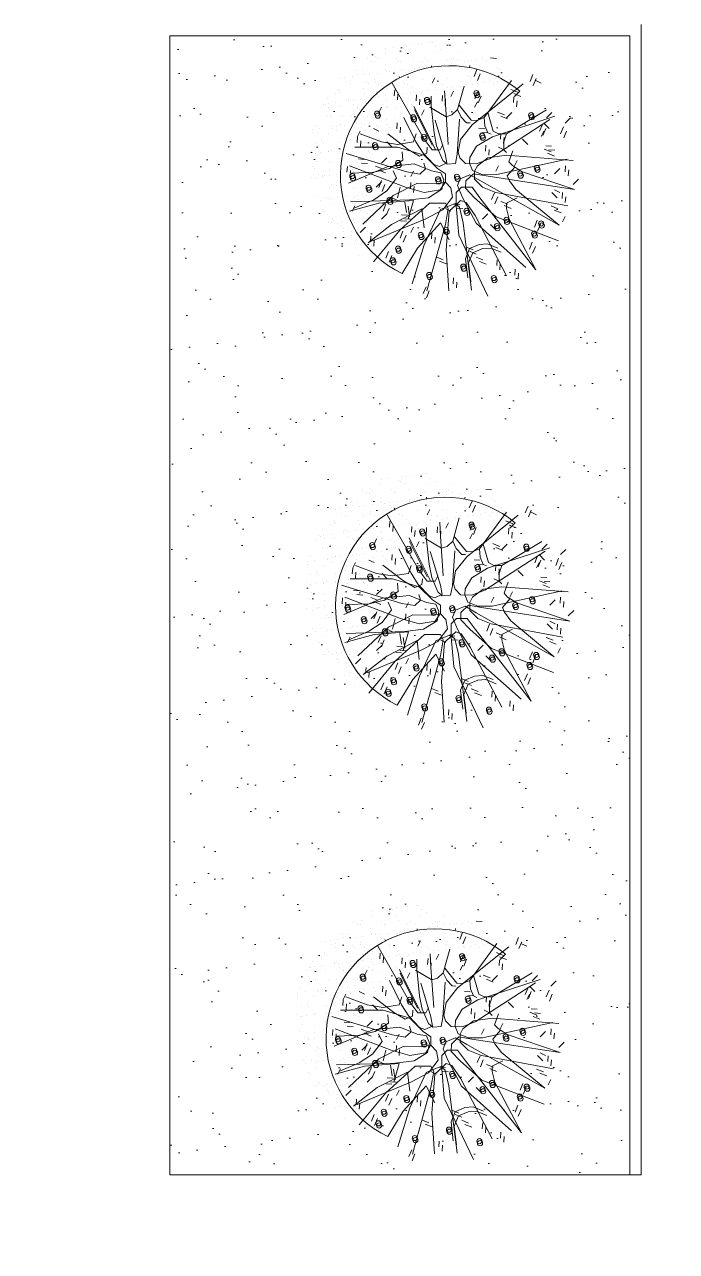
# Model space of a CAD drawing. Header units: millimetres. Extents: x -401 to 2889, y -234 to 146.
# Drawn here: x 123.47 to 129.14, y -20.16 to -9.49 of the extents above; entities that cross this region are included whole.
import ezdxf

# ---------------------------------------------------------------- set-up
doc = ezdxf.new("R2010")
doc.units = ezdxf.units.MM
doc.header["$LTSCALE"] = 3
doc.header["$MEASUREMENT"] = 0
doc.linetypes.add('AXES2', pattern=[1.125, 0.75, -0.125, 0.125, -0.125])
doc.layers.get('0').update_dxf_attribs({"color": 3, "lineweight": 9})
for name, color, linetype, lineweight in [('HATCH', 253, 'Continuous', 0), ('hatch 2', 251, 'Continuous', 0), ('WALKWAY', 42, 'Continuous', 13)]:
    doc.layers.add(name, color=color, linetype=linetype, lineweight=lineweight)
doc.layers.add('SCHEMATIC', color=7, linetype='Continuous')

# ---------------------------------------------------------------- blocks, each defined once
blk = doc.blocks.new('A$C13B16592')
at = {"layer": 'SCHEMATIC', "color": 251, "lineweight": 0}
for p, q in [((1.161, 3.874), (1.161, 3.874)), ((1.277, 3.889), (1.277, 3.889)), ((1.432, 3.862), (1.432, 3.862)), ((1.458, 3.838), (1.458, 3.838)), ((1.472, 3.915), (1.472, 3.915)), ((1.484, 3.894), (1.484, 3.894)), ((1.546, 3.925), (1.546, 3.925)), ((1.663, 3.94), (1.663, 3.94)), ((1.714, 3.941), (1.714, 3.941)), ((1.858, 3.965), (1.858, 3.965)), ((1.889, 3.964), (1.889, 3.964)), ((1.917, 3.813), (1.917, 3.813)), ((1.931, 3.895), (1.931, 3.895)), ((2.014, 3.85), (2.014, 3.85)), ((2.283, 3.811), (2.283, 3.811)), ((0.876, 3.712), (0.876, 3.712)), ((0.936, 3.673), (0.936, 3.673)), ((0.982, 3.662), (0.982, 3.662)), ((1.001, 3.737), (1.001, 3.737)), ((1.028, 3.712), (1.028, 3.712)), ((1.155, 3.794), (1.155, 3.794)), ((1.322, 3.713), (1.322, 3.713)), ((1.357, 3.667), (1.357, 3.667)), ((1.382, 3.674), (1.382, 3.674)), ((1.542, 3.808), (1.542, 3.808)), ((1.583, 3.724), (1.583, 3.724)), ((1.723, 3.665), (1.723, 3.665)), ((1.768, 3.714), (1.768, 3.714)), ((1.829, 3.675), (1.829, 3.675)), ((2.064, 3.622), (2.064, 3.622)), ((2.11, 3.679), (2.11, 3.679)), ((2.156, 3.719), (2.156, 3.719)), ((2.181, 3.637), (2.181, 3.637)), ((2.183, 3.695), (2.183, 3.695)), ((2.215, 3.714), (2.215, 3.714)), ((2.275, 3.676), (2.275, 3.676)), ((2.375, 3.663), (2.375, 3.663)), ((2.45, 3.672), (2.45, 3.672)), ((2.486, 3.684), (2.486, 3.684)), ((2.567, 3.688), (2.567, 3.688)), ((2.661, 3.715), (2.661, 3.715)), ((2.721, 3.677), (2.721, 3.677)), ((0.638, 3.434), (0.638, 3.434)), ((0.708, 3.534), (0.708, 3.534)), ((0.721, 3.472), (0.721, 3.472)), ((0.797, 3.52), (0.797, 3.52)), ((0.833, 3.459), (0.833, 3.459)), ((0.907, 3.469), (0.907, 3.469)), ((1.024, 3.485), (1.024, 3.485)), ((1.152, 3.598), (1.152, 3.598)), ((1.154, 3.535), (1.154, 3.535)), ((1.164, 3.518), (1.164, 3.518)), ((1.218, 3.51), (1.218, 3.51)), ((1.293, 3.52), (1.293, 3.52)), ((1.295, 3.468), (1.295, 3.468)), ((1.321, 3.443), (1.321, 3.443)), ((1.409, 3.535), (1.409, 3.535)), ((1.551, 3.532), (1.551, 3.532)), ((1.6, 3.536), (1.6, 3.536)), ((1.604, 3.561), (1.604, 3.561)), ((1.679, 3.571), (1.679, 3.571)), ((1.726, 3.593), (1.726, 3.593)), ((1.752, 3.569), (1.752, 3.569)), ((1.795, 3.586), (1.795, 3.586)), ((1.99, 3.612), (1.99, 3.612)), ((2.679, 3.549), (2.679, 3.549)), ((2.881, 3.576), (2.881, 3.576)), ((2.907, 3.552), (2.907, 3.552)), ((2.939, 3.538), (2.939, 3.538)), ((3.032, 3.437), (3.032, 3.437)), ((0.431, 3.239), (0.431, 3.239)), ((0.447, 3.409), (0.447, 3.409)), ((0.521, 3.419), (0.521, 3.419)), ((0.545, 3.352), (0.545, 3.352)), ((0.604, 3.372), (0.604, 3.372)), ((0.606, 3.314), (0.606, 3.314)), ((0.806, 3.244), (0.806, 3.244)), ((0.864, 3.342), (0.864, 3.342)), ((0.891, 3.318), (0.891, 3.318)), ((0.991, 3.386), (0.991, 3.386)), ((0.992, 3.353), (0.992, 3.353)), ((1.052, 3.315), (1.052, 3.315)), ((3.084, 3.385), (3.084, 3.385)), ((0.246, 3.097), (0.246, 3.097)), ((0.377, 3.174), (0.377, 3.174)), ((0.433, 3.216), (0.433, 3.216)), ((0.46, 3.192), (0.46, 3.192)), ((0.579, 3.055), (0.579, 3.055)), ((0.584, 3.078), (0.584, 3.078)), ((0.613, 3.096), (0.613, 3.096)), ((0.654, 3.065), (0.654, 3.065)), ((0.77, 3.08), (0.77, 3.08)), ((0.823, 3.175), (0.823, 3.175)), ((1.015, 3.203), (1.015, 3.203)), ((0.154, 2.952), (0.154, 2.952)), ((0.193, 3.004), (0.193, 3.004)), ((0.215, 2.993), (0.215, 2.993)), ((0.268, 3.014), (0.268, 3.014)), ((0.275, 2.954), (0.275, 2.954)), ((0.384, 3.029), (0.384, 3.029)), ((0.44, 2.963), (0.44, 2.963)), ((0.661, 2.993), (0.661, 2.993)), ((0.721, 2.955), (0.721, 2.955)), ((0.727, 2.947), (0.727, 2.947)), ((0.753, 2.923), (0.753, 2.923)), ((0.815, 2.968), (0.815, 2.968)), ((0.062, 2.673), (0.062, 2.673)), ((0.255, 2.821), (0.255, 2.821)), ((0.296, 2.821), (0.296, 2.821)), ((0.323, 2.797), (0.323, 2.797)), ((0.447, 2.683), (0.447, 2.683)), ((0.449, 2.687), (0.449, 2.687)), ((0.493, 2.816), (0.493, 2.816)), ((0.516, 2.676), (0.516, 2.676)), ((0.622, 2.82), (0.622, 2.82)), ((0.014, 2.61), (0.014, 2.61)), ((0.017, 2.557), (0.017, 2.557)), ((0.131, 2.625), (0.131, 2.625)), ((0.264, 2.545), (0.264, 2.545)), ((0.325, 2.651), (0.325, 2.651)), ((0.331, 2.634), (0.331, 2.634)), ((0.391, 2.595), (0.391, 2.595)), ((0.4, 2.661), (0.4, 2.661)), ((0.071, 2.397), (0.071, 2.397)), ((0.159, 2.426), (0.159, 2.426)), ((0.162, 2.456), (0.162, 2.456)), ((0.186, 2.402), (0.186, 2.402)), ((0.31, 2.288), (0.31, 2.288)), ((0.457, 2.297), (0.457, 2.297)), ((0.458, 2.411), (0.458, 2.411)), ((0, 2.274), (0, 2.274)), ((0.06, 2.236), (0.06, 2.236)), ((0.072, 2.246), (0.072, 2.246)), ((0.08, 2.121), (0.08, 2.121)), ((0.146, 2.256), (0.146, 2.256)), ((0.263, 2.271), (0.263, 2.271)), ((0.273, 2.269), (0.273, 2.269)), ((0.278, 2.097), (0.278, 2.097)), ((0.446, 2.275), (0.446, 2.275)), ((0.453, 2.157), (0.453, 2.157)), ((0.467, 2.135), (0.467, 2.135)), ((0.022, 2.031), (0.022, 2.031)), ((0.049, 2.007), (0.049, 2.007)), ((0.116, 1.915), (0.116, 1.915)), ((0.282, 1.993), (0.282, 1.993)), ((0.395, 1.918), (0.395, 1.918)), ((0.009, 1.867), (0.009, 1.867)), ((0.089, 1.845), (0.089, 1.845)), ((0.173, 1.893), (0.173, 1.893)), ((0.176, 1.877), (0.176, 1.877)), ((0.204, 1.893), (0.204, 1.893)), ((0.278, 1.902), (0.278, 1.902)), ((0.291, 1.717), (0.291, 1.717)), ((0.316, 1.762), (0.316, 1.762)), ((0.342, 1.738), (0.342, 1.738)), ((0.394, 1.738), (0.394, 1.738)), ((0.098, 1.569), (0.098, 1.569)), ((0.231, 1.557), (0.231, 1.557)), ((0.336, 1.539), (0.336, 1.539)), ((0.411, 1.549), (0.411, 1.549)), ((0.467, 1.624), (0.467, 1.624)), ((0.141, 1.513), (0.141, 1.513)), ((0.179, 1.367), (0.179, 1.367)), ((0.205, 1.343), (0.205, 1.343)), ((0.292, 1.518), (0.292, 1.518)), ((0.3, 1.441), (0.3, 1.441)), ((0.509, 1.379), (0.509, 1.379)), ((0.273, 1.16), (0.273, 1.16)), ((0.309, 1.165), (0.309, 1.165)), ((0.33, 1.229), (0.33, 1.229)), ((0.347, 1.198), (0.347, 1.198)), ((0.408, 1.159), (0.408, 1.159)), ((0.468, 1.185), (0.468, 1.185)), ((0.494, 1.306), (0.494, 1.306)), ((0.543, 1.195), (0.543, 1.195)), ((0.473, 1.098), (0.473, 1.098)), ((0.499, 1.074), (0.499, 1.074)), ((0.503, 1.03), (0.503, 1.03)), ((0.624, 0.96), (0.624, 0.96)), ((0.625, 1.021), (0.625, 1.021)), ((0.6, 0.832), (0.6, 0.832)), ((0.675, 0.842), (0.675, 0.842)), ((0.685, 0.887), (0.685, 0.887)), ((0.766, 0.829), (0.766, 0.829)), ((0.791, 0.857), (0.791, 0.857)), ((0.793, 0.805), (0.793, 0.805)), ((0.741, 0.662), (0.741, 0.662)), ((0.887, 0.759), (0.887, 0.759)), ((0.917, 0.691), (0.917, 0.691)), ((1.06, 0.56), (1.06, 0.56)), ((1.086, 0.536), (1.086, 0.536)), ((1.118, 0.529), (1.118, 0.529))]:
    blk.add_line(p, q, dxfattribs=at)
at = {"layer": 'SCHEMATIC', "color": 96, "lineweight": 0}
blk.add_line((2.787, 3.721), (2.877, 3.714), dxfattribs=at)
at = {"layer": 'SCHEMATIC', "color": 40, "lineweight": 0}
for p, q in [((1.365, 3.433), (1.375, 3.413)), ((1.868, 3.6), (1.868, 3.577)), ((2.466, 3.604), (2.458, 3.573)), ((2.531, 3.434), (2.574, 3.541)), ((2.581, 3.37), (2.625, 3.476)), ((3.4, 3.358), (3.443, 3.464)), ((2.376, 3.283), (2.275, 2.919)), ((3.292, 3.322), (2.498, 2.683)), ((3.109, 3.371), (2.689, 2.799)), ((3.45, 3.294), (3.493, 3.4)), ((1.27, 3.176), (1.27, 3.176)), ((1.291, 3.135), (1.297, 3.225)), ((1.341, 3.071), (1.347, 3.161)), ((1.632, 3.057), (1.638, 3.148)), ((1.682, 2.993), (1.688, 3.084)), ((1.864, 3.129), (1.863, 2.981)), ((2.032, 3.049), (2.038, 3.14)), ((2.082, 2.985), (2.088, 3.075)), ((2.544, 3.087), (2.587, 3.194)), ((2.594, 3.023), (2.638, 3.13)), ((3.206, 3.189), (3.1, 3.232)), ((3.141, 3.029), (3.147, 3.12)), ((3.257, 3.125), (3.15, 3.168)), ((3.191, 2.965), (3.197, 3.056)), ((1.596, 2.968), (1.654, 2.849)), ((1.604, 2.914), (1.877, 2.367)), ((1.845, 2.96), (2.099, 2.809)), ((1.863, 2.981), (1.908, 2.559)), ((2.186, 2.836), (2.275, 2.919)), ((2.275, 2.919), (2.329, 2.803)), ((2.301, 2.988), (2.486, 2.757)), ((2.894, 2.882), (3.001, 2.838)), ((1.329, 2.622), (1.335, 2.713)), ((1.438, 2.799), (1.628, 2.42)), ((1.654, 2.849), (1.927, 2.303)), ((2.083, 2.235), (1.925, 2.757)), ((2.099, 2.809), (2.186, 2.836)), ((2.268, 2.226), (2.304, 2.77)), ((2.498, 2.683), (2.319, 2.458)), ((2.329, 2.803), (2.413, 2.714)), ((2.413, 2.714), (2.47, 2.713)), ((2.486, 2.757), (2.576, 2.751)), ((2.576, 2.751), (2.689, 2.799)), ((2.689, 2.799), (2.698, 2.67)), ((2.698, 2.67), (2.745, 2.558)), ((2.771, 2.158), (3.707, 2.764)), ((3.782, 2.816), (2.814, 2.499)), ((2.945, 2.818), (3.051, 2.774)), ((3.548, 2.583), (3.592, 2.69)), ((0.714, 2.409), (0.72, 2.499)), ((1.19, 2.545), (1.508, 2.301)), ((1.38, 2.558), (1.386, 2.649)), ((1.908, 2.559), (1.949, 2.356)), ((2.814, 2.499), (2.568, 2.351)), ((2.695, 2.622), (2.604, 2.628)), ((2.745, 2.558), (2.655, 2.564)), ((2.745, 2.558), (2.798, 2.536)), ((2.939, 2.46), (2.945, 2.551)), ((2.989, 2.396), (2.995, 2.487)), ((3.598, 2.519), (3.642, 2.626)), ((3.873, 2.543), (3.917, 2.65)), ((3.924, 2.479), (3.967, 2.586)), ((0.741, 2.414), (0.741, 2.414)), ((0.765, 2.345), (0.771, 2.435)), ((2.319, 2.458), (2.285, 2.258)), ((2.568, 2.351), (2.465, 2.176)), ((2.708, 2.275), (2.714, 2.366)), ((2.759, 2.211), (2.765, 2.302)), ((3.62, 2.305), (3.727, 2.262)), ((3.733, 2.353), (3.642, 2.359)), ((3.783, 2.288), (3.693, 2.294)), ((0.545, 2.238), (1.485, 1.953)), ((2.043, 2.132), (2.112, 2.072)), ((2.108, 2.091), (2.083, 2.235)), ((2.24, 2.082), (2.268, 2.226)), ((2.285, 2.258), (2.311, 2.171)), ((2.311, 2.171), (2.395, 2.083)), ((2.465, 2.176), (2.459, 2.086)), ((2.567, 2.078), (2.771, 2.158)), ((2.884, 1.911), (3.974, 2.148)), ((3.132, 2.28), (3.07, 2.11)), ((3.07, 2.11), (3.126, 2.051)), ((3.671, 2.241), (3.777, 2.198)), ((0.556, 1.946), (0.562, 2.037)), ((0.784, 2.088), (0.875, 2.082)), ((1.106, 2), (0.999, 2.044)), ((1.325, 1.854), (1.271, 1.971)), ((1.991, 2.037), (2.108, 2.091)), ((2.059, 1.827), (2.012, 1.94)), ((2.112, 2.072), (2.24, 2.082)), ((2.465, 1.909), (2.315, 1.846)), ((2.395, 2.083), (2.567, 2.078)), ((2.519, 1.924), (2.401, 1.812)), ((2.459, 2.086), (2.506, 1.973)), ((2.64, 1.807), (2.465, 1.909)), ((2.506, 1.973), (2.665, 1.908)), ((2.719, 1.89), (2.519, 1.924)), ((2.665, 1.908), (2.884, 1.911)), ((3.165, 2.026), (3.046, 1.889)), ((3.126, 2.051), (3.267, 1.961)), ((3.267, 1.961), (4.092, 1.679)), ((3.943, 1.956), (3.949, 2.047)), ((3.993, 1.892), (4, 1.983)), ((0.622, 1.878), (0.622, 1.878)), ((1.653, 1.776), (1.274, 1.585)), ((1.541, 1.698), (1.547, 1.789)), ((1.94, 1.768), (1.653, 1.776)), ((3.046, 1.889), (3.078, 1.814))]:
    blk.add_line(p, q, dxfattribs=at)
at = {"layer": 'SCHEMATIC', "color": 76, "lineweight": 0}
for p, q in [((1.877, 3.455), (1.877, 3.455)), ((1.926, 3.537), (1.926, 3.537)), ((2.046, 3.536), (2.046, 3.536)), ((2.292, 3.535), (2.292, 3.535)), ((2.307, 3.581), (2.307, 3.581)), ((2.45, 3.45), (2.45, 3.45)), ((2.493, 3.537), (2.493, 3.537)), ((1.173, 3.242), (1.173, 3.242)), ((1.257, 3.329), (1.754, 2.461)), ((1.366, 3.39), (1.366, 3.39)), ((1.438, 3.354), (1.438, 3.354)), ((1.446, 3.329), (1.446, 3.329)), ((1.498, 3.315), (1.498, 3.315)), ((1.56, 3.256), (1.56, 3.256)), ((1.732, 3.389), (1.732, 3.389)), ((1.878, 3.329), (1.919, 3.412)), ((1.884, 3.355), (1.884, 3.355)), ((1.935, 3.261), (1.935, 3.261)), ((1.944, 3.316), (1.944, 3.316)), ((2.019, 3.324), (2.019, 3.324)), ((2.046, 3.3), (2.046, 3.3)), ((2.119, 3.403), (2.119, 3.403)), ((2.122, 3.258), (2.122, 3.258)), ((2.196, 3.268), (2.196, 3.268)), ((2.313, 3.283), (2.313, 3.283)), ((2.33, 3.356), (2.33, 3.356)), ((2.391, 3.317), (2.391, 3.317)), ((2.477, 3.426), (2.477, 3.426)), ((2.495, 3.407), (2.495, 3.407)), ((2.508, 3.309), (2.508, 3.309)), ((2.582, 3.319), (2.582, 3.319)), ((2.601, 3.312), (2.601, 3.312)), ((2.699, 3.334), (2.699, 3.334)), ((2.777, 3.356), (2.777, 3.356)), ((2.837, 3.318), (2.837, 3.318)), ((2.861, 3.406), (2.861, 3.406)), ((2.893, 3.36), (2.893, 3.36)), ((2.968, 3.37), (2.968, 3.37)), ((3.063, 3.278), (3.063, 3.278)), ((3.49, 3.37), (3.573, 3.329)), ((0.965, 3.106), (0.965, 3.106)), ((1, 3.11), (1, 3.11)), ((1.039, 3.116), (1.039, 3.116)), ((1.156, 3.131), (1.156, 3.131)), ((1.158, 3.073), (1.158, 3.073)), ((1.184, 3.048), (1.184, 3.048)), ((1.35, 3.157), (1.35, 3.157)), ((1.375, 3.114), (1.375, 3.114)), ((1.425, 3.166), (1.425, 3.166)), ((1.541, 3.182), (1.541, 3.182)), ((1.589, 3.198), (1.589, 3.198)), ((1.615, 3.174), (1.615, 3.174)), ((1.716, 3.177), (1.716, 3.177)), ((1.736, 3.207), (1.736, 3.207)), ((1.741, 3.113), (1.741, 3.113)), ((1.811, 3.217), (1.811, 3.217)), ((1.927, 3.233), (1.927, 3.233)), ((2.071, 3.213), (2.084, 2.998)), ((2.167, 3.122), (2.208, 3.205)), ((3.16, 3.122), (3.242, 3.205)), ((1.051, 2.874), (1.092, 2.957)), ((1.107, 2.994), (1.107, 2.994)), ((1.168, 2.956), (1.168, 2.956)), ((1.182, 2.966), (1.182, 2.966)), ((1.309, 2.934), (1.309, 2.934)), ((1.554, 2.995), (1.554, 2.995)), ((1.569, 2.98), (1.569, 2.98)), ((1.712, 2.833), (1.754, 2.915)), ((2.084, 2.998), (2.126, 2.378)), ((2.539, 2.957), (2.581, 3.039)), ((2.746, 2.874), (2.829, 2.585)), ((3.656, 2.915), (3.035, 2.543)), ((3.035, 2.791), (3.118, 2.874)), ((3.656, 2.791), (3.738, 2.874)), ((0.711, 2.701), (0.711, 2.701)), ((0.786, 2.711), (0.786, 2.711)), ((0.824, 2.692), (0.824, 2.692)), ((0.878, 2.808), (0.878, 2.808)), ((0.902, 2.727), (0.902, 2.727)), ((0.939, 2.816), (0.939, 2.816)), ((1.009, 2.833), (1.009, 2.833)), ((1.021, 2.678), (1.021, 2.678)), ((1.097, 2.752), (1.097, 2.752)), ((1.171, 2.762), (1.171, 2.762)), ((1.191, 2.69), (1.191, 2.69)), ((1.288, 2.777), (1.288, 2.777)), ((1.384, 2.838), (1.384, 2.838)), ((1.385, 2.817), (1.385, 2.817)), ((3.697, 2.626), (3.614, 2.709)), ((3.945, 2.709), (4.028, 2.791)), ((0.59, 2.552), (0.59, 2.552)), ((0.616, 2.528), (0.616, 2.528)), ((0.631, 2.543), (0.631, 2.543)), ((0.72, 2.502), (0.761, 2.585)), ((0.761, 2.543), (1.092, 2.419)), ((0.777, 2.635), (0.777, 2.635)), ((0.837, 2.596), (0.837, 2.596)), ((0.968, 2.626), (1.051, 2.585)), ((1.018, 2.557), (1.018, 2.557)), ((1.047, 2.654), (1.047, 2.654)), ((1.172, 2.539), (1.172, 2.539)), ((1.223, 2.635), (1.223, 2.635)), ((1.588, 2.419), (1.63, 2.543)), ((2.829, 2.585), (2.911, 2.543)), ((2.911, 2.543), (3.035, 2.543)), ((3.035, 2.543), (2.994, 2.419)), ((3.573, 2.502), (3.614, 2.585)), ((0.532, 2.307), (0.532, 2.307)), ((0.608, 2.457), (0.608, 2.457)), ((0.649, 2.322), (0.649, 2.322)), ((1.34, 2.336), (0.679, 2.336)), ((0.833, 2.416), (0.833, 2.416)), ((0.843, 2.348), (0.843, 2.348)), ((0.918, 2.358), (0.918, 2.358)), ((1.034, 2.373), (1.034, 2.373)), ((1.055, 2.458), (1.055, 2.458)), ((1.092, 2.419), (1.34, 2.378)), ((1.257, 2.336), (1.175, 2.419)), ((1.34, 2.378), (1.588, 2.419)), ((1.754, 2.212), (1.34, 2.336)), ((1.508, 2.301), (1.683, 2.198)), ((1.754, 2.461), (1.878, 2.295)), ((1.796, 2.245), (1.802, 2.336)), ((1.878, 2.295), (2.002, 2.295)), ((2.002, 2.295), (2.043, 2.378)), ((2.994, 2.295), (2.911, 2.336)), ((2.994, 2.419), (2.994, 2.295)), ((2.994, 2.295), (3.035, 2.254)), ((3.284, 2.461), (3.366, 2.378)), ((0.479, 2.133), (0.479, 2.133)), ((0.507, 2.237), (0.507, 2.237)), ((0.64, 2.267), (0.64, 2.267)), ((0.724, 2.098), (0.724, 2.098)), ((0.842, 2.139), (0.842, 2.139)), ((0.884, 2.283), (0.884, 2.283)), ((0.892, 2.276), (0.892, 2.276)), ((0.91, 2.259), (0.91, 2.259)), ((0.953, 2.237), (0.953, 2.237)), ((1.027, 2.281), (1.027, 2.281)), ((1.092, 2.088), (1.175, 2.171)), ((1.215, 2.005), (1.424, 2.137)), ((1.424, 2.137), (1.415, 2.265)), ((1.96, 2.006), (1.754, 2.212)), ((2.746, 2.171), (2.581, 2.047)), ((3.035, 2.212), (2.746, 2.171)), ((4.069, 2.13), (3.035, 2.212)), ((3.16, 2.047), (3.201, 2.13)), ((0.562, 1.916), (0.562, 1.916)), ((1.181, 2.032), (0.581, 1.78)), ((0.59, 1.943), (0.59, 1.943)), ((0.596, 2.047), (1.464, 1.716)), ((0.604, 2.019), (0.604, 2.019)), ((0.628, 1.935), (0.975, 1.948)), ((0.649, 1.991), (0.649, 1.991)), ((0.664, 1.953), (0.664, 1.953)), ((0.781, 1.969), (0.781, 1.969)), ((0.975, 1.948), (1.215, 2.005)), ((1.156, 1.936), (1.05, 1.98)), ((1.602, 2.076), (1.181, 2.032)), ((1.485, 1.953), (1.685, 1.919)), ((1.547, 1.882), (1.588, 1.964)), ((1.868, 1.967), (1.602, 2.076)), ((1.685, 1.919), (1.774, 2.002)), ((1.774, 2.002), (1.748, 2.089)), ((2.012, 1.94), (1.868, 1.967)), ((2.084, 1.923), (1.96, 2.006)), ((2.084, 1.799), (2.084, 1.923)), ((2.581, 2.047), (2.539, 1.964)), ((2.539, 1.964), (2.539, 1.84)), ((2.87, 1.964), (2.911, 2.047)), ((3.78, 1.923), (3.862, 2.006)), ((0.476, 1.859), (0.476, 1.859)), ((0.658, 1.715), (0.658, 1.715)), ((0.747, 1.888), (0.747, 1.888)), ((0.773, 1.864), (0.773, 1.864)), ((0.84, 1.739), (0.84, 1.739)), ((0.851, 1.863), (0.851, 1.863)), ((0.898, 1.75), (0.898, 1.75)), ((1.009, 1.716), (1.092, 1.799)), ((1.176, 1.657), (1.325, 1.854)), ((1.34, 1.551), (1.382, 1.716)), ((1.464, 1.716), (1.754, 1.634)), ((2.002, 1.675), (2.084, 1.799)), ((2.333, 1.716), (2.25, 1.634)), ((2.498, 1.716), (2.333, 1.716)), ((2.622, 1.551), (2.498, 1.716)), ((2.539, 1.84), (2.663, 1.716)), ((2.663, 1.716), (2.87, 1.634)), ((4.069, 1.758), (4.152, 1.84)), ((0.485, 1.582), (0.485, 1.582)), ((0.527, 1.564), (0.527, 1.564)), ((0.678, 1.557), (0.678, 1.557)), ((0.722, 1.59), (0.722, 1.59)), ((0.796, 1.6), (0.796, 1.6)), ((1.274, 1.585), (0.802, 1.139)), ((0.86, 1.587), (0.86, 1.587)), ((0.971, 1.519), (1.176, 1.657)), ((1.257, 1.551), (1.34, 1.51)), ((1.754, 1.634), (2.002, 1.675)), ((2.25, 1.634), (2.25, 1.427)), ((3.49, 0.434), (2.622, 1.551)), ((2.87, 1.634), (3.986, 1.427)), ((3.201, 1.551), (3.035, 1.468)), ((3.738, 1.634), (3.821, 1.551)), ((3.862, 1.634), (3.78, 1.675)), ((3.897, 1.54), (3.903, 1.631)), ((3.947, 1.476), (3.954, 1.567)), ((1.051, 1.468), (0.596, 1.344)), ((0.61, 1.493), (0.61, 1.493)), ((0.616, 1.487), (1.529, 1.517)), ((0.636, 1.469), (0.636, 1.469)), ((0.637, 1.344), (0.679, 1.427)), ((0.667, 1.439), (0.667, 1.439)), ((0.738, 1.519), (0.738, 1.519)), ((0.761, 1.355), (0.761, 1.355)), ((1.588, 1.51), (1.051, 1.468)), ((1.719, 1.377), (1.248, 1.135)), ((1.836, 1.468), (1.382, 1.055)), ((1.479, 1.32), (1.454, 1.485)), ((1.506, 1.22), (1.588, 1.51)), ((1.754, 1.083), (1.719, 1.377)), ((2.002, 1.468), (1.836, 1.468)), ((2.084, 1.468), (2.002, 1.468)), ((2.126, 1.385), (2.084, 1.468)), ((2.084, 1.137), (2.126, 1.385)), ((2.084, 1.385), (2.167, 1.344)), ((2.25, 1.427), (2.291, 0.972)), ((3.035, 1.468), (3.035, 1.385)), ((3.035, 1.385), (3.077, 1.22)), ((3.725, 1.424), (3.832, 1.381)), ((3.776, 1.36), (3.882, 1.317)), ((0.659, 1.211), (0.659, 1.211)), ((0.676, 1.163), (0.676, 1.163)), ((0.793, 1.199), (0.793, 1.199)), ((0.854, 1.236), (0.854, 1.236)), ((0.854, 1.16), (0.854, 1.16)), ((0.869, 1.311), (0.869, 1.311)), ((0.903, 1.224), (0.903, 1.224)), ((0.928, 1.246), (0.928, 1.246)), ((0.93, 1.2), (0.93, 1.2)), ((0.938, 0.876), (1.781, 1.226)), ((1.092, 1.22), (1.175, 1.303)), ((2.663, 1.22), (2.746, 1.303)), ((3.077, 1.22), (3.49, 0.434)), ((3.467, 1.096), (3.51, 1.202)), ((3.904, 1.179), (3.945, 1.261)), ((0.761, 1.013), (0.844, 1.096)), ((0.878, 1.035), (0.878, 1.035)), ((1.248, 1.135), (0.883, 0.85)), ((1.382, 1.055), (0.968, 0.559)), ((1.547, 1.013), (1.588, 1.096)), ((1.795, 0.104), (2.084, 1.137)), ((2.291, 0.972), (2.746, 0.021)), ((2.787, 1.137), (2.87, 1.055)), ((3.517, 1.032), (3.561, 1.138)), ((0.909, 0.84), (0.909, 0.84)), ((0.97, 0.801), (0.97, 0.801)), ((0.986, 0.883), (0.986, 0.883)), ((1.653, 0.77), (1.412, 0.375)), ((1.755, 0.822), (1.569, 0.215)), ((3.44, 0.691), (3.483, 0.797)), ((1.081, 0.625), (1.081, 0.625)), ((1.193, 0.539), (1.193, 0.539)), ((1.263, 0.481), (1.263, 0.481))]:
    blk.add_line(p, q, dxfattribs=at)
at = {"layer": 'SCHEMATIC', "color": 44, "lineweight": 0}
for p, q in [((1.628, 2.42), (1.738, 2.245)), ((1.949, 2.356), (2.043, 2.132)), ((0.734, 2.153), (0.824, 2.146)), ((1.683, 2.198), (1.796, 2.245)), ((1.738, 2.245), (1.906, 2.068)), ((0.606, 1.882), (0.612, 1.972)), ((1.906, 2.068), (1.991, 2.037)), ((1.05, 1.713), (1.094, 1.819)), ((1.1, 1.648), (1.144, 1.755)), ((1.591, 1.634), (1.597, 1.724)), ((0.651, 1.384), (0.971, 1.519)), ((1.116, 1.344), (1.16, 1.45)), ((1.167, 1.28), (1.21, 1.386)), ((1.529, 1.256), (1.504, 1.421)), ((1.388, 1.194), (1.478, 1.187)), ((1.404, 1.288), (1.495, 1.282)), ((1.454, 1.224), (1.545, 1.218)), ((0.921, 0.866), (0.927, 0.956)), ((1.38, 0.926), (1.423, 1.032)), ((1.43, 0.862), (1.474, 0.968)), ((0.971, 0.801), (0.977, 0.892)), ((1.159, 0.613), (1.202, 0.719)), ((1.209, 0.549), (1.253, 0.655)), ((1.741, 0.064), (1.784, 0.171))]:
    blk.add_line(p, q, dxfattribs=at)
at = {"layer": 'SCHEMATIC', "color": 71, "lineweight": 0}
for p, q in [((2.084, 1.793), (1.94, 1.768)), ((2.031, 1.683), (2.059, 1.827)), ((2.168, 1.704), (2.084, 1.793)), ((2.315, 1.846), (2.272, 1.74)), ((2.272, 1.74), (2.35, 1.553)), ((2.401, 1.812), (2.398, 1.698)), ((3.851, 1.125), (2.64, 1.807)), ((4.092, 1.679), (2.719, 1.89)), ((3.078, 1.814), (3.178, 1.68)), ((1.529, 1.517), (1.822, 1.552)), ((1.822, 1.552), (2.031, 1.683)), ((2.043, 1.363), (2.193, 1.56)), ((2.193, 1.56), (2.168, 1.704)), ((2.35, 1.553), (2.56, 1.156)), ((2.398, 1.698), (2.537, 1.55)), ((2.537, 1.55), (2.874, 1.253)), ((2.803, 1.523), (2.847, 1.629)), ((2.854, 1.458), (2.897, 1.565)), ((3.178, 1.68), (3.851, 1.125)), ((2.01, 1.369), (1.755, 0.822)), ((1.781, 1.226), (2.043, 1.363)), ((2.16, 1.432), (2.01, 1.369)), ((2.144, 1.343), (2.099, 0.741)), ((2.262, 1.454), (2.144, 1.343)), ((2.235, 1.463), (2.16, 1.432)), ((2.216, 1.453), (2.307, 1.446)), ((2.304, 1.404), (2.235, 1.463)), ((2.321, 1.51), (2.262, 1.454)), ((2.267, 1.388), (2.357, 1.382)), ((2.361, 1.164), (2.304, 1.404)), ((2.407, 1.479), (2.321, 1.51)), ((2.545, 1.274), (2.407, 1.479)), ((2.947, 1.495), (3.054, 1.451)), ((2.998, 1.431), (3.104, 1.387)), ((2.009, 1.162), (1.653, 0.77)), ((2.145, 0.9), (2.009, 1.162)), ((2.491, 0.117), (2.361, 1.164)), ((3.036, 0.341), (2.545, 1.274)), ((2.56, 1.156), (3.334, 0.467)), ((2.874, 1.253), (3.84, 0.881)), ((1.87, 0.911), (1.876, 1.002)), ((1.921, 0.847), (1.927, 0.938)), ((2.461, 0.762), (2.396, 0.603)), ((2.408, 0.784), (2.514, 0.741)), ((2.611, 0.825), (2.461, 0.762)), ((2.739, 0.835), (2.611, 0.825)), ((2.79, 0.771), (2.662, 0.761)), ((2.899, 0.77), (2.739, 0.835)), ((2.949, 0.705), (2.79, 0.771)), ((3.389, 0.755), (3.433, 0.861)), ((2.049, 0.59), (1.943, 0.633)), ((2.099, 0.741), (2.138, 0.107)), ((2.396, 0.603), (2.431, 0.309)), ((2.512, 0.698), (2.446, 0.539)), ((2.459, 0.72), (2.565, 0.677)), ((2.662, 0.761), (2.512, 0.698)), ((2.668, 0.585), (2.562, 0.628)), ((2.881, 0.498), (2.887, 0.588)), ((2.1, 0.526), (1.993, 0.569)), ((2.446, 0.539), (2.481, 0.245)), ((2.718, 0.521), (2.612, 0.564)), ((2.931, 0.434), (2.937, 0.524)), ((3.162, 0.351), (3.168, 0.442)), ((2.206, 0.215), (2.212, 0.306)), ((2.257, 0.151), (2.263, 0.242)), ((3.213, 0.287), (3.219, 0.378)), ((1.791, 0), (1.835, 0.106))]:
    blk.add_line(p, q, dxfattribs=at)
at = {"layer": 'SCHEMATIC', "color": 251, "lineweight": 0}
blk.add_arc((2.152, 1.903), 1.698, 50.0542, 244.1755, dxfattribs=at)
at = {"layer": 'SCHEMATIC', "color": 40, "lineweight": 0}
for centre, start, end in [((1.799, 3.07), 22.7398, 202.7398), ((1.799, 3.07), 202.7398, 22.7398), ((2.566, 3.176), 22.7398, 202.7398), ((2.566, 3.176), 202.7398, 22.7398), ((1.023, 2.858), 22.7398, 202.7398), ((1.023, 2.858), 202.7398, 22.7398), ((3.415, 2.833), 22.7398, 202.7398), ((1.586, 2.8), 22.7398, 202.7398), ((1.586, 2.8), 202.7398, 22.7398), ((3.415, 2.833), 202.7398, 22.7398), ((1.75, 2.499), 22.7398, 202.7398), ((1.75, 2.499), 202.7398, 22.7398), ((2.656, 2.515), 22.7398, 202.7398), ((2.656, 2.515), 202.7398, 22.7398), ((0.99, 2.368), 22.7398, 202.7398), ((0.99, 2.368), 202.7398, 22.7398), ((1.35, 2.091), 22.7398, 202.7398), ((1.35, 2.091), 202.7398, 22.7398), ((0.639, 1.887), 22.7398, 202.7398), ((2.264, 1.878), 22.7398, 202.7398), ((3.244, 1.927), 22.7398, 202.7398), ((3.244, 1.927), 202.7398, 22.7398), ((3.505, 2.017), 22.7398, 202.7398), ((3.505, 2.017), 202.7398, 22.7398), ((0.639, 1.887), 202.7398, 22.7398), ((0.892, 1.707), 22.7398, 202.7398), ((0.892, 1.707), 202.7398, 22.7398), ((1.97, 1.838), 22.7398, 202.7398), ((1.97, 1.838), 202.7398, 22.7398), ((2.264, 1.878), 202.7398, 22.7398), ((1.219, 1.519), 22.7398, 202.7398), ((1.219, 1.519), 202.7398, 22.7398), ((2.411, 1.348), 22.7398, 202.7398), ((2.411, 1.348), 202.7398, 22.7398), ((2.885, 1.111), 22.7398, 202.7398), ((3.032, 1.209), 22.7398, 202.7398), ((3.032, 1.209), 202.7398, 22.7398), ((3.57, 1.152), 22.7398, 202.7398), ((3.57, 1.152), 202.7398, 22.7398), ((1.701, 0.973), 22.7398, 202.7398), ((1.701, 0.973), 202.7398, 22.7398), ((2.093, 1.054), 22.7398, 202.7398), ((2.093, 1.054), 202.7398, 22.7398), ((2.885, 1.111), 202.7398, 22.7398), ((3.464, 0.997), 22.7398, 202.7398), ((3.464, 0.997), 202.7398, 22.7398), ((1.35, 0.761), 22.7398, 202.7398), ((1.35, 0.761), 202.7398, 22.7398), ((1.268, 0.581), 22.7398, 202.7398), ((1.268, 0.581), 202.7398, 22.7398), ((1.831, 0.353), 22.7398, 202.7398), ((2.362, 0.483), 22.7398, 202.7398), ((2.362, 0.483), 202.7398, 22.7398), ((1.831, 0.353), 202.7398, 22.7398), ((2.836, 0.304), 22.7398, 202.7398), ((2.836, 0.304), 202.7398, 22.7398)]:
    blk.add_arc(centre, 0.0396, start, end, dxfattribs=at)
at = {"layer": 'SCHEMATIC', "color": 76, "lineweight": 0}
for centre, start, end in [((1.81, 3.038), 0, 180), ((2.577, 3.144), 0, 180), ((2.577, 3.144), 180, 0), ((1.034, 2.826), 0, 180), ((1.81, 3.038), 180, 0), ((1.034, 2.826), 180, 0), ((1.597, 2.769), 0, 180), ((1.597, 2.769), 180, 0), ((3.426, 2.801), 0, 180), ((3.426, 2.801), 180, 0), ((1.761, 2.467), 0, 180), ((2.667, 2.483), 0, 180), ((2.667, 2.483), 180, 0), ((1.001, 2.336), 0, 180), ((1.001, 2.336), 180, 0), ((1.761, 2.467), 180, 0), ((1.361, 2.059), 0, 180), ((1.361, 2.059), 180, 0), ((3.255, 1.895), 0, 180), ((3.516, 1.985), 0, 180), ((3.516, 1.985), 180, 0), ((0.65, 1.855), 0, 180), ((0.65, 1.855), 180, 0), ((0.903, 1.675), 0, 180), ((1.981, 1.806), 0, 180), ((1.981, 1.806), 180, 0), ((2.275, 1.846), 0, 180), ((2.275, 1.846), 180, 0), ((3.255, 1.895), 180, 0), ((0.903, 1.675), 180, 0), ((1.23, 1.487), 0, 180), ((1.23, 1.487), 180, 0), ((2.422, 1.316), 0, 180), ((2.422, 1.316), 180, 0), ((3.042, 1.177), 0, 180), ((3.042, 1.177), 180, 0), ((3.581, 1.12), 0, 180), ((1.712, 0.941), 0, 180), ((2.104, 1.022), 0, 180), ((2.104, 1.022), 180, 0), ((2.895, 1.079), 0, 180), ((2.895, 1.079), 180, 0), ((3.475, 0.965), 0, 180), ((3.475, 0.965), 180, 0), ((3.581, 1.12), 180, 0), ((1.361, 0.729), 0, 180), ((1.712, 0.941), 180, 0), ((1.279, 0.549), 0, 180), ((1.361, 0.729), 180, 0), ((1.279, 0.549), 180, 0), ((2.373, 0.451), 0, 180), ((2.373, 0.451), 180, 0), ((1.842, 0.321), 0, 180), ((1.842, 0.321), 180, 0), ((2.846, 0.272), 0, 180), ((2.846, 0.272), 180, 0)]:
    blk.add_arc(centre, 0.0403, start, end, dxfattribs=at)

msp = doc.modelspace()

# ---------------------------------------------------------------- hatches: boundary and pattern name
at = {"layer": 'hatch 2', "true_color": 0x136734}
h = msp.add_hatch(dxfattribs=at)
h.set_pattern_fill('AR-SAND', color=116, scale=0.3)
h.paths.add_polyline_path([(124.734, -19.49), (128.734, -19.49), (128.734, -9.59), (124.734, -9.59)])
h.paths.add_polyline_path([(127.71, -13.8), (127.687, -13.818), (127.724, -13.834), (127.737, -13.821, 0.00909)], flags=16)
h.paths.add_polyline_path([(126.912, -13.912, 1.065642), (126.957, -13.915, 0.198081), (126.95, -13.899, -0.651074)], flags=16)
h.paths.add_polyline_path([(127.882, -15.049), (127.875, -15.054, -0.105717), (127.883, -15.06, 0.117667)], flags=16)
h.paths.add_polyline_path([(126.885, -14.853), (126.884, -14.845), (126.773, -14.902), (126.764, -14.932), (126.795, -14.934)], flags=16)
h.paths.add_polyline_path([(126.632, -14.784), (126.611, -14.786, -0.137461), (126.599, -14.787), (126.588, -14.788, 0.872511)], flags=16)
h.paths.add_polyline_path([(126.615, -14.746), (126.634, -14.728), (126.766, -14.662), (126.741, -14.655), (126.635, -14.615), (126.58, -14.688), (126.465, -14.765), (126.435, -14.778), (126.583, -14.773, -0.715021)], flags=16)
h.paths.add_polyline_path([(126.83, -14.039, -0.122065), (126.831, -14.05, -0.198081), (126.838, -14.066, -0.390177), (126.817, -14.088), (126.883, -14.203, -0.555152), (126.921, -14.207), (126.819, -13.984), (126.921, -14.207, -0.138991), (126.923, -14.219, -0.198081), (126.929, -14.235, -0.297629), (126.916, -14.255), (126.972, -14.331), (127.027, -14.331), (127.012, -14.297), (126.989, -14.183), (126.966, -13.966), (127.095, -14.042), (127.088, -13.931), (127.088, -13.93), (127.088, -13.937), (127.095, -14.042), (127.096, -14.043), (127.145, -14.028), (127.195, -13.981), (127.206, -13.939), (127.313, -14.072), (127.364, -14.075), (127.427, -14.049), (127.458, -14.006), (127.505, -14.169), (127.551, -14.192), (127.573, -14.192), (127.679, -14.157), (127.829, -14.067, -0.306907), (127.817, -14.045, -1.190636), (127.854, -14.021, -0.122065), (127.856, -14.032, -0.198081), (127.862, -14.047, -0.571744), (127.829, -14.067), (127.621, -14.192), (127.598, -14.261), (127.598, -14.331), (127.594, -14.329), (127.49, -14.396), (127.621, -14.377), (128.126, -14.418), (127.895, -14.468, -0.156564), (127.904, -14.478, -0.122065), (127.906, -14.488, -0.198081), (127.912, -14.504, -1.065642), (127.867, -14.502, -0.346623), (127.865, -14.474), (127.728, -14.504), (127.75, -14.518), (128.213, -14.676), (127.639, -14.588), (127.644, -14.6), (127.701, -14.676), (128.077, -14.986), (127.682, -14.763), (127.621, -14.794), (127.621, -14.84), (127.644, -14.933), (127.875, -15.373), (127.494, -14.883), (127.342, -14.748), (127.264, -14.665), (127.264, -14.655), (127.227, -14.655), (127.207, -14.675), (127.237, -14.747), (127.257, -14.783), (127.269, -14.788), (127.346, -14.903), (127.497, -15.19), (127.483, -15.184), (127.411, -15.19), (127.328, -15.225), (127.288, -15.323), (127.278, -15.242), (127.263, -15.278), (127.272, -15.361, -1.131039), (127.227, -15.361, -1.374357), (127.266, -15.343), (127.263, -15.278), (127.278, -15.242), (127.275, -15.22), (127.204, -15.072), (127.18, -14.809), (127.122, -14.864), (127.11, -15.012, -0.186561), (127.115, -15.028, -0.198081), (127.121, -15.044, -0.316648), (127.107, -15.065), (127.105, -15.079), (127.099, -15.066, -0.446869), (127.077, -15.041, -0.302778), (127.073, -15.016), (127.046, -14.965), (126.937, -15.086), (127.047, -14.849), (127.078, -14.836), (127.149, -14.743), (127.135, -14.662), (127.088, -14.612), (127.086, -14.613), (127.064, -14.645), (127.07, -14.615), (127.048, -14.619, -0.754903), (127.008, -14.602, -1.190636), (127.045, -14.578, -0.122065), (127.046, -14.589, -0.198081), (127.053, -14.605, -0.172206), (127.048, -14.619), (127.07, -14.615), (127.074, -14.593), (127.048, -14.53), (126.967, -14.514), (126.916, -14.493), (126.865, -14.542), (126.753, -14.522), (126.62, -14.482), (126.602, -14.493), (126.475, -14.523), (126.294, -14.598, -0.577468), (126.263, -14.575, -0.639835), (126.278, -14.537), (126.273, -14.533), (126.467, -14.525), (126.475, -14.523), (126.582, -14.478), (126.634, -14.473), (126.658, -14.458, -1.09898), (126.697, -14.437, -0.122065), (126.699, -14.447, -0.22246), (126.705, -14.465), (126.818, -14.453), (126.967, -14.514), (127.048, -14.53), (127.074, -14.593), (127.07, -14.615), (127.086, -14.613), (127.088, -14.609), (127.088, -14.539), (127.019, -14.493), (126.903, -14.377), (126.891, -14.374), (126.864, -14.385), (126.795, -14.345), (126.671, -14.308), (126.504, -14.308, -1.071463), (126.459, -14.305, -1.190636), (126.496, -14.281, -0.122065), (126.498, -14.292, -0.195258), (126.504, -14.308), (126.625, -14.308), (126.588, -14.271), (126.671, -14.284), (126.81, -14.261), (126.819, -14.234), (126.833, -14.261), (126.894, -14.359), (126.988, -14.458), (127.036, -14.476), (127.095, -14.448), (127.065, -14.422), (127.027, -14.331), (126.972, -14.331), (126.916, -14.255, -0.583079), (126.884, -14.232, -0.363636), (126.883, -14.203), (126.817, -14.088, -0.477094), (126.793, -14.063, -1.190636)], flags=16)
h.paths.add_polyline_path([(127.751, -10.048), (127.728, -10.067), (127.766, -10.082), (127.778, -10.07, 0.00909)], flags=16)
h.paths.add_polyline_path([(126.926, -11.101), (126.926, -11.094), (126.815, -11.151), (126.806, -11.181), (126.836, -11.183)], flags=16)
h.paths.add_polyline_path([(126.674, -11.033), (126.653, -11.035, -0.137461), (126.641, -11.036), (126.629, -11.036, 0.872511)], flags=16)
h.paths.add_polyline_path([(126.516, -14.018, -0.198081), (126.523, -14.034, -1.065642), (126.478, -14.031, -1.190636), (126.514, -14.007, -0.122065)], flags=16)
h.paths.add_polyline_path([(127.378, -13.829, -0.122065), (127.38, -13.84, -0.198081), (127.387, -13.856, -1.065642), (127.342, -13.853, -1.190636)], flags=16)
h.paths.add_polyline_path([(127.298, -14.451), (127.298, -14.448), (127.299, -14.451), (127.359, -14.452), (127.423, -14.427), (127.366, -14.47), (127.343, -14.516), (127.343, -14.571), (127.301, -14.547), (127.217, -14.582, -1.065642), (127.173, -14.579, -1.190636), (127.209, -14.556, -0.122065), (127.211, -14.566, -0.198081), (127.217, -14.582), (127.301, -14.547), (127.315, -14.555), (127.332, -14.539), (127.343, -14.541), (127.343, -14.519), (127.324, -14.511), (127.299, -14.451)], flags=0)
h.paths.add_polyline_path([(127.41, -14.186, -0.284079), (127.429, -14.199, -0.122065), (127.43, -14.21, -0.198081), (127.437, -14.226, -1.065642), (127.392, -14.223, -0.677427), (127.41, -14.186), (127.408, -14.18)], flags=0)
h.paths.add_polyline_path([(126.657, -10.995), (126.676, -10.977), (126.808, -10.911), (126.783, -10.904), (126.677, -10.863), (126.621, -10.937), (126.506, -11.014), (126.476, -11.027), (126.625, -11.022, -0.715021)], flags=16)
h.paths.add_polyline_path([(126.954, -10.161, 1.065642), (126.999, -10.163, 0.198081), (126.992, -10.148, -0.651074)], flags=16)
h.paths.add_polyline_path([(127.923, -11.298), (127.917, -11.303, -0.105717), (127.925, -11.308, 0.117667)], flags=16)
h.paths.add_polyline_path([(127.088, -11.098), (127.12, -11.085), (127.191, -10.991), (127.177, -10.91), (127.13, -10.861), (127.127, -10.861), (127.106, -10.894), (127.111, -10.864), (127.09, -10.868, -0.754903), (127.05, -10.851, -1.190636), (127.086, -10.827, -0.122065), (127.088, -10.838, -0.198081), (127.095, -10.853, -0.172206), (127.09, -10.868), (127.111, -10.864), (127.116, -10.841), (127.089, -10.778), (127.009, -10.763), (126.958, -10.742), (126.906, -10.79), (126.794, -10.771), (126.661, -10.731), (126.643, -10.742), (126.517, -10.772), (126.335, -10.847, -0.577468), (126.304, -10.823, -0.639835), (126.32, -10.786), (126.314, -10.781), (126.509, -10.774), (126.517, -10.772), (126.624, -10.727), (126.676, -10.721), (126.7, -10.706, -1.09898), (126.739, -10.685, -0.122065), (126.741, -10.696, -0.22246), (126.747, -10.714), (126.86, -10.702), (127.009, -10.763), (127.089, -10.778), (127.116, -10.841), (127.111, -10.864), (127.127, -10.861), (127.13, -10.857), (127.13, -10.788), (127.06, -10.741), (126.945, -10.626), (126.933, -10.622), (126.905, -10.634), (126.836, -10.593), (126.713, -10.556), (126.546, -10.556, -1.071463), (126.501, -10.554, -1.190636), (126.538, -10.53, -0.122065), (126.539, -10.541, -0.195258), (126.546, -10.556), (126.667, -10.556), (126.63, -10.519), (126.713, -10.533), (126.852, -10.51), (126.861, -10.483), (126.875, -10.509), (126.936, -10.608), (127.03, -10.707), (127.078, -10.724), (127.137, -10.697), (127.107, -10.671), (127.068, -10.579), (127.014, -10.579), (126.958, -10.504, -0.583079), (126.926, -10.48, -0.363636), (126.925, -10.452), (126.859, -10.337, -0.477094), (126.835, -10.311, -1.190636), (126.872, -10.288, -0.122065), (126.873, -10.298, -0.198081), (126.88, -10.314, -0.390177), (126.859, -10.337), (126.925, -10.452, -0.555152), (126.962, -10.456), (126.861, -10.233), (126.962, -10.456, -0.138991), (126.965, -10.467, -0.198081), (126.971, -10.483, -0.297629), (126.958, -10.504), (127.014, -10.579), (127.068, -10.579), (127.054, -10.545), (127.031, -10.431), (127.008, -10.214), (127.137, -10.291), (127.129, -10.179), (127.13, -10.179), (127.13, -10.186), (127.137, -10.291), (127.138, -10.291), (127.187, -10.277), (127.236, -10.23), (127.248, -10.188), (127.355, -10.32), (127.405, -10.324), (127.468, -10.297), (127.5, -10.254), (127.547, -10.417), (127.593, -10.44), (127.614, -10.44), (127.721, -10.406), (127.87, -10.316, -0.306907), (127.859, -10.293, -1.190636), (127.896, -10.27, -0.122065), (127.897, -10.28, -0.198081), (127.904, -10.296, -0.571744), (127.87, -10.316), (127.662, -10.44), (127.639, -10.51), (127.639, -10.579), (127.635, -10.577), (127.532, -10.644), (127.662, -10.626), (128.168, -10.666), (127.937, -10.716, -0.156564), (127.946, -10.726, -0.122065), (127.948, -10.737, -0.198081), (127.954, -10.753, -1.065642), (127.909, -10.75, -0.346623), (127.907, -10.723), (127.77, -10.752), (127.792, -10.767), (128.254, -10.924), (127.681, -10.836), (127.686, -10.849), (127.742, -10.924), (128.119, -11.235), (127.724, -11.012), (127.662, -11.042), (127.662, -11.089), (127.686, -11.181), (127.917, -11.621), (127.536, -11.131), (127.383, -10.997), (127.305, -10.914), (127.306, -10.904), (127.269, -10.904), (127.249, -10.924), (127.279, -10.995), (127.298, -11.032), (127.31, -11.036), (127.388, -11.151), (127.539, -11.439), (127.525, -11.433), (127.453, -11.438), (127.369, -11.474), (127.329, -11.571), (127.319, -11.491), (127.304, -11.527), (127.314, -11.609, -1.131039), (127.269, -11.609, -1.374357), (127.307, -11.591), (127.304, -11.527), (127.319, -11.491), (127.316, -11.468), (127.246, -11.32), (127.222, -11.058), (127.163, -11.113), (127.152, -11.261, -0.186561), (127.157, -11.276, -0.198081), (127.163, -11.292, -0.316648), (127.148, -11.313), (127.147, -11.328), (127.14, -11.315, -0.446869), (127.118, -11.289, -0.302778), (127.114, -11.265), (127.088, -11.214), (126.978, -11.334)], flags=16)
h.paths.add_polyline_path([(126.972, -11.682, -1.21701), (127.009, -11.66), (127.007, -11.666, -0.247108), (127.017, -11.685, -1.065642)], flags=16)
h.paths.add_polyline_path([(126.656, -11.554, -0.290972), (126.652, -11.531), (126.64, -11.557), (126.652, -11.531, -0.668179), (126.693, -11.531, -0.122065), (126.695, -11.541, -0.198081), (126.701, -11.557, -1.065642)], flags=16)
h.paths.add_polyline_path([(126.702, -11.454, -1.190636), (126.739, -11.43, -0.122065), (126.741, -11.441, -0.198081), (126.747, -11.457, -1.065642)], flags=16)
h.paths.add_polyline_path([(127.307, -11.596, -0.651074), (127.269, -11.609, -0.62428)], flags=0)
h.paths.add_polyline_path([(126.899, -11.335, -1.190636), (126.936, -11.311, -0.122065), (126.937, -11.322, -0.198081), (126.944, -11.338, -1.065642)], flags=16)
h.paths.add_polyline_path([(127.534, -11.71, -1.190636), (127.571, -11.686, -0.122065), (127.573, -11.697, -0.198081), (127.579, -11.713, -1.065642)], flags=16)
h.paths.add_polyline_path([(127.223, -11.052), (127.2, -11.051), (127.223, -11.042), (127.223, -11.052)], flags=0)
h.paths.add_polyline_path([(126.446, -10.924, -1.190636), (126.483, -10.9, -0.122065), (126.485, -10.911, -0.198081), (126.491, -10.927, -1.065642)], flags=16)
h.paths.add_polyline_path([(127.297, -11.125, -1.190636), (127.333, -11.101, -0.122065), (127.335, -11.112, -0.198081), (127.341, -11.128, -1.065642)], flags=0)
h.paths.add_polyline_path([(127.562, -11.267), (127.562, -11.258, -1.215907), (127.598, -11.234, -0.122065), (127.6, -11.244, -0.198081), (127.607, -11.26, -0.864475)], flags=16)
h.paths.add_polyline_path([(126.304, -10.823, -0.62428), (126.343, -10.81, -0.651074)], flags=0)
h.paths.add_polyline_path([(127.644, -11.202, -1.190636), (127.681, -11.179, -0.122065), (127.682, -11.189, -0.198081), (127.689, -11.205, -1.065642)], flags=0)
h.paths.add_polyline_path([(127.214, -10.828, -1.190636), (127.251, -10.804, -0.122065), (127.253, -10.815, -0.198081), (127.259, -10.831), (127.343, -10.795), (127.356, -10.803), (127.373, -10.787), (127.385, -10.789), (127.385, -10.767), (127.366, -10.76), (127.341, -10.699), (127.339, -10.699), (127.34, -10.697), (127.341, -10.699), (127.4, -10.701), (127.465, -10.675), (127.408, -10.718), (127.385, -10.765), (127.385, -10.82), (127.343, -10.795), (127.259, -10.831, -1.065642)], flags=0)
h.paths.add_polyline_path([(127.946, -11.234, -1.190636), (127.983, -11.211, -0.122065), (127.984, -11.221, -0.198081), (127.991, -11.237, -1.065642)], flags=16)
h.paths.add_polyline_path([(127.763, -10.8, -1.190636), (127.8, -10.777, -0.122065), (127.801, -10.787, -0.198081), (127.808, -10.803, -1.065642)], flags=0)
h.paths.add_polyline_path([(126.519, -10.279, -1.190636), (126.556, -10.256, -0.122065), (126.558, -10.266, -0.198081), (126.564, -10.282, -1.065642)], flags=16)
h.paths.add_polyline_path([(127.434, -10.471, -0.677427), (127.451, -10.434), (127.449, -10.429), (127.451, -10.434, -0.284079), (127.47, -10.448, -0.122065), (127.472, -10.458, -0.198081), (127.479, -10.474, -1.065642)], flags=0)
h.paths.add_polyline_path([(127.383, -10.101, -1.190636), (127.42, -10.078, -0.122065), (127.422, -10.088, -0.198081), (127.428, -10.104, -1.065642)], flags=16)
h.paths.add_polyline_path([(127.626, -17.551), (127.603, -17.57), (127.641, -17.585), (127.653, -17.573, 0.00909)], flags=16)
h.paths.add_polyline_path([(126.828, -17.664, 1.065642), (126.873, -17.666, 0.198081), (126.867, -17.65, -0.651074)], flags=16)
h.paths.add_polyline_path([(127.798, -18.801), (127.792, -18.806, -0.105717), (127.8, -18.811, 0.117667)], flags=16)
h.paths.add_polyline_path([(126.801, -18.604), (126.8, -18.597), (126.689, -18.654), (126.681, -18.684), (126.711, -18.686)], flags=16)
h.paths.add_polyline_path([(126.549, -18.536), (126.528, -18.538, -0.137461), (126.516, -18.538), (126.504, -18.539, 0.872511)], flags=16)
h.paths.add_polyline_path([(126.532, -18.498), (126.551, -18.48), (126.682, -18.414), (126.657, -18.406), (126.552, -18.366), (126.496, -18.44), (126.381, -18.517), (126.351, -18.529), (126.499, -18.525, -0.715021)], flags=16)
h.paths.add_polyline_path([(126.746, -17.791, -0.122065), (126.748, -17.801, -0.198081), (126.755, -17.817, -0.390177), (126.734, -17.84), (126.8, -17.955, -0.555152), (126.837, -17.958), (126.736, -17.736), (126.837, -17.958, -0.138991), (126.839, -17.97, -0.198081), (126.846, -17.986, -0.297629), (126.833, -18.007), (126.889, -18.082), (126.943, -18.082), (126.929, -18.048), (126.906, -17.934), (126.883, -17.717), (127.012, -17.794), (127.004, -17.682), (127.004, -17.682), (127.005, -17.689), (127.012, -17.794), (127.013, -17.794), (127.062, -17.78), (127.111, -17.733), (127.123, -17.691), (127.229, -17.823), (127.28, -17.827), (127.343, -17.8), (127.375, -17.757), (127.422, -17.92), (127.468, -17.943), (127.489, -17.943), (127.595, -17.909), (127.745, -17.819, -0.306907), (127.734, -17.796, -1.190636), (127.771, -17.772, -0.122065), (127.772, -17.783, -0.198081), (127.779, -17.799, -0.571744), (127.745, -17.819), (127.537, -17.943), (127.514, -18.013), (127.514, -18.082), (127.51, -18.08), (127.407, -18.147), (127.537, -18.129), (128.043, -18.169), (127.812, -18.219, -0.156564), (127.821, -18.229, -0.122065), (127.822, -18.24, -0.198081), (127.829, -18.256, -1.065642), (127.784, -18.253, -0.346623), (127.782, -18.226), (127.645, -18.255), (127.667, -18.27), (128.129, -18.427), (127.556, -18.339), (127.561, -18.352), (127.617, -18.427), (127.994, -18.738), (127.598, -18.515), (127.537, -18.545), (127.537, -18.592), (127.561, -18.684), (127.792, -19.124), (127.411, -18.634), (127.258, -18.5), (127.18, -18.417), (127.18, -18.406), (127.144, -18.406), (127.124, -18.426), (127.154, -18.498), (127.173, -18.535), (127.185, -18.539), (127.262, -18.654), (127.414, -18.942), (127.4, -18.936), (127.328, -18.941), (127.244, -18.976), (127.204, -19.074), (127.194, -18.994), (127.179, -19.03), (127.189, -19.112, -1.131039), (127.144, -19.112, -1.374357), (127.182, -19.094), (127.179, -19.03), (127.194, -18.994), (127.191, -18.971), (127.121, -18.823), (127.097, -18.56), (127.038, -18.616), (127.027, -18.764, -0.186561), (127.031, -18.779, -0.198081), (127.038, -18.795, -0.316648), (127.023, -18.816), (127.022, -18.831), (127.015, -18.818, -0.446869), (126.993, -18.792, -0.302778), (126.989, -18.768), (126.963, -18.717), (126.853, -18.837), (126.963, -18.601), (126.994, -18.588), (127.065, -18.494), (127.052, -18.413), (127.005, -18.364), (127.002, -18.364), (126.98, -18.397), (126.986, -18.367), (126.964, -18.371, -0.754903), (126.925, -18.353, -1.190636), (126.961, -18.33, -0.122065), (126.963, -18.34, -0.198081), (126.969, -18.356, -0.172206), (126.964, -18.371), (126.986, -18.367), (126.991, -18.344), (126.964, -18.281), (126.884, -18.266), (126.832, -18.245), (126.781, -18.293), (126.669, -18.274), (126.536, -18.233), (126.518, -18.245), (126.392, -18.275), (126.21, -18.35, -0.577468), (126.179, -18.326, -0.639835), (126.195, -18.289), (126.189, -18.284), (126.383, -18.277), (126.392, -18.275), (126.499, -18.23), (126.551, -18.224), (126.575, -18.209, -1.09898), (126.614, -18.188, -0.122065), (126.615, -18.199, -0.22246), (126.622, -18.217), (126.735, -18.205), (126.884, -18.266), (126.964, -18.281), (126.991, -18.344), (126.986, -18.367), (127.002, -18.364), (127.005, -18.36), (127.005, -18.291), (126.935, -18.244), (126.82, -18.129), (126.808, -18.125), (126.78, -18.137), (126.711, -18.096), (126.588, -18.059), (126.421, -18.059, -1.071463), (126.376, -18.056, -1.190636), (126.413, -18.033, -0.122065), (126.414, -18.043, -0.195258), (126.421, -18.059), (126.542, -18.059), (126.505, -18.022), (126.588, -18.036), (126.727, -18.013), (126.736, -17.986), (126.749, -18.012), (126.811, -18.11), (126.905, -18.21), (126.953, -18.227), (127.012, -18.2), (126.982, -18.174), (126.943, -18.082), (126.889, -18.082), (126.833, -18.007, -0.583079), (126.801, -17.983, -0.363636), (126.8, -17.955), (126.734, -17.84, -0.477094), (126.71, -17.814, -1.190636)], flags=16)
h.paths.add_polyline_path([(127.295, -17.581, -0.122065), (127.297, -17.591, -0.198081), (127.303, -17.607, -1.065642), (127.258, -17.604, -1.190636)], flags=16)
h.paths.add_polyline_path([(126.433, -17.769, -0.198081), (126.439, -17.785, -1.065642), (126.394, -17.782, -1.190636), (126.431, -17.759, -0.122065)], flags=16)
h.paths.add_polyline_path([(127.326, -17.937, -0.284079), (127.345, -17.951, -0.122065), (127.347, -17.961, -0.198081), (127.354, -17.977, -1.065642), (127.309, -17.974, -0.677427), (127.326, -17.937), (127.324, -17.932)], flags=0)
h.paths.add_polyline_path([(127.214, -18.202), (127.214, -18.2), (127.216, -18.202), (127.275, -18.204), (127.34, -18.178), (127.283, -18.221), (127.26, -18.267), (127.26, -18.323), (127.218, -18.298), (127.134, -18.334, -1.065642), (127.089, -18.331, -1.190636), (127.126, -18.307, -0.122065), (127.128, -18.318, -0.198081), (127.134, -18.334), (127.218, -18.298), (127.231, -18.306), (127.248, -18.29), (127.26, -18.292), (127.26, -18.27), (127.241, -18.263), (127.216, -18.202)], flags=0)
h.paths.add_polyline_path([(126.179, -18.326, -0.62428), (126.218, -18.313, -0.651074)], flags=0)
h.paths.add_polyline_path([(126.358, -18.403, -0.122065), (126.359, -18.414, -0.198081), (126.366, -18.429, -1.065642), (126.321, -18.427, -1.190636)], flags=16)
h.paths.add_polyline_path([(127.675, -18.28, -0.122065), (127.676, -18.29, -0.198081), (127.683, -18.306, -1.065642), (127.638, -18.303, -1.190636)], flags=0)
h.paths.add_polyline_path([(127.097, -18.555), (127.098, -18.555), (127.075, -18.554), (127.097, -18.545)], flags=0)
h.paths.add_polyline_path([(126.892, -19.188, -1.065642), (126.847, -19.185, -1.21701), (126.884, -19.162), (126.882, -19.169, -0.247108)], flags=16)
h.paths.add_polyline_path([(127.208, -18.604, -0.122065), (127.21, -18.615, -0.198081), (127.216, -18.631, -1.065642), (127.171, -18.628, -1.190636)], flags=0)
h.paths.add_polyline_path([(127.556, -18.682, -0.122065), (127.557, -18.692, -0.198081), (127.564, -18.708, -1.065642), (127.519, -18.705, -1.190636)], flags=0)
h.paths.add_polyline_path([(126.81, -18.814, -0.122065), (126.812, -18.825, -0.198081), (126.819, -18.841, -1.065642), (126.774, -18.838, -1.190636)], flags=16)
h.paths.add_polyline_path([(127.437, -18.761, -1.215907), (127.473, -18.737, -0.122065), (127.475, -18.747, -0.198081), (127.482, -18.763, -0.864475), (127.437, -18.769)], flags=16)
h.paths.add_polyline_path([(127.857, -18.714, -0.122065), (127.859, -18.724, -0.198081), (127.866, -18.74, -1.065642), (127.821, -18.737, -1.190636)], flags=16)
h.paths.add_polyline_path([(126.614, -18.933, -0.122065), (126.615, -18.944, -0.198081), (126.622, -18.96, -1.065642), (126.577, -18.957, -1.190636)], flags=16)
h.paths.add_polyline_path([(126.527, -19.034, -0.668179), (126.568, -19.034, -0.122065), (126.57, -19.044, -0.198081), (126.576, -19.06, -1.065642), (126.531, -19.057, -0.290972), (126.527, -19.034), (126.515, -19.06)], flags=16)
h.paths.add_polyline_path([(127.144, -19.112, -0.62428), (127.182, -19.099, -0.651074)], flags=0)
h.paths.add_polyline_path([(127.446, -19.189, -0.122065), (127.448, -19.2, -0.198081), (127.454, -19.215, -1.065642), (127.409, -19.213, -1.190636)], flags=16)

# ---------------------------------------------------------------- linework, layer by layer
at = {"linetype": 'AXES2'}
msp.add_open_spline([(164.834, -10.939), (164.834, -35.686), (164.834, -60.432), (164.834, -85.179), (164.807, -85.474), (164.78, -85.763), (164.685, -86.665), (164.607, -87.249), (164.425, -88.121), (164.345, -88.431), (164.146, -89.058), (164.029, -89.372), (163.629, -90.303), (163.297, -90.912), (162.244, -92.483), (161.416, -93.383), (160.138, -94.385), (159.761, -94.642), (159.049, -95.056), (158.716, -95.222), (158.014, -95.524), (157.648, -95.659), (156.11, -96.149), (154.816, -96.393), (153.365, -96.644), (153.289, -96.657), (153.213, -96.67), (135.359, -96.67), (117.504, -96.67), (99.65, -96.67), (99.636, -96.67), (99.621, -96.67), (99.607, -96.67), (99.605, -96.671), (99.603, -96.671), (99.601, -96.671), (99.247, -96.673), (98.888, -96.658), (97.806, -96.562), (97.078, -96.431), (95.253, -95.93), (94.186, -95.465), (92.833, -94.606), (92.433, -94.305), (91.626, -93.585), (91.246, -93.16), (90.558, -92.2), (90.252, -91.67), (89.457, -90), (89.049, -88.737), (88.488, -86.622), (88.302, -85.839), (88.114, -85.039), (88.114, -62.187), (88.114, -39.336), (88.114, -16.485)], degree=3, knots=[0, 0, 0, 0, 1, 1, 1, 1.896558, 1.896558, 3.873524, 3.873524, 5.049502, 5.049502, 6.22548, 6.22548, 8.577437, 8.577437, 12.62719, 12.62719, 14.243391, 14.243391, 15.614563, 15.614563, 16.985735, 16.985735, 21.152468, 21.152468, 21.381426, 21.381426, 21.381426, 22.381426, 22.381426, 22.381426, 22.38223, 22.38223, 22.38223, 22.389161, 22.389161, 22.389161, 23.612192, 23.612192, 26.058255, 26.058255, 29.916735, 29.916735, 31.726222, 31.726222, 33.969982, 33.969982, 36.213742, 36.213742, 40.450127, 40.450127, 42.796206, 42.796206, 42.796206, 43.796206, 43.796206, 43.796206, 43.796206], dxfattribs=at)
at = {"layer": 'WALKWAY'}
for points in [[(124.734, -9.59), (124.734, -19.49), (128.834, -19.49), (128.834, -9.49)], [(128.734, -19.49), (128.734, -9.59), (124.734, -9.59)]]:
    msp.add_lwpolyline(points, dxfattribs=at)

# ---------------------------------------------------------------- block references
at = {"layer": 'HATCH', "xscale": 0.5599999999999999, "yscale": 0.5599999999999999, "zscale": 0.5599999999999999}
for p in [(125.963, -11.865), (125.921, -15.616), (125.838, -19.368)]:
    msp.add_blockref('A$C13B16592', p, dxfattribs=at)

doc.saveas('drawing.dxf')
